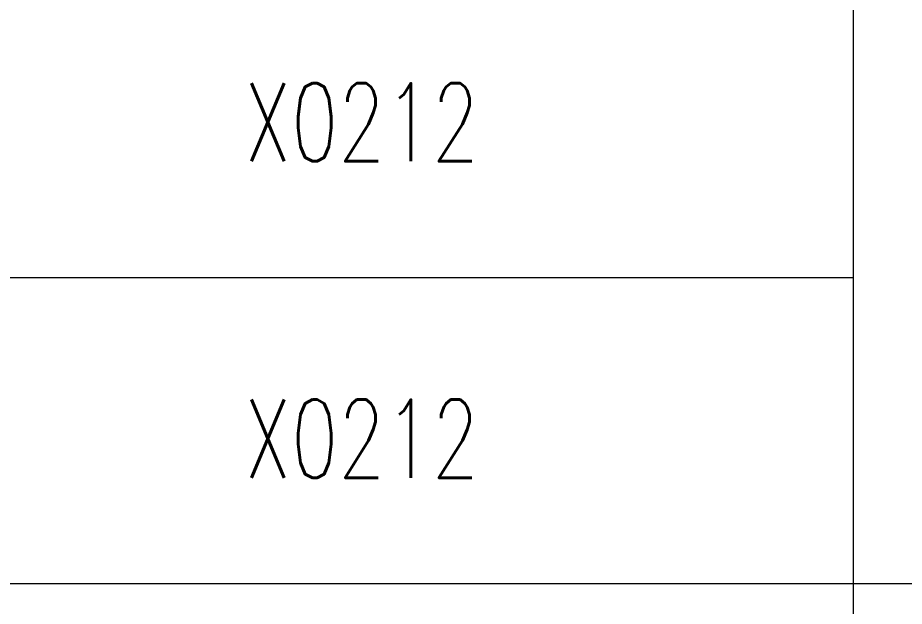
# Model space of a CAD drawing. Header units: millimetres. Extents: x 172649 to 472543, y 238332 to 449264.
# Drawn here: x 408511 to 410536, y 392188 to 393533 of the extents above; entities that cross this region are included whole.
import ezdxf

# ---------------------------------------------------------------- set-up
doc = ezdxf.new("R2010")
doc.units = ezdxf.units.MM
doc.header["$LTSCALE"] = 1000
doc.layers.add('PUB_TEXT', color=7, linetype='Continuous')
doc.layers.add('层 1', color=7, linetype='Continuous', lineweight=0)
doc.styles.add('HZ', font='geditxt.shx', dxfattribs={"width": 0.75, "bigfont": 'hzfs_1.shx'})

# ---------------------------------------------------------------- blocks, each defined once
blk = doc.blocks.new('A$C2473133A')
at = {"color": 2}
for p, q in [((9040, 0), (9040, 4000)), ((9040, 2100), (40, 2100)), ((18040, 1400), (1040, 1400))]:
    blk.add_line(p, q, dxfattribs=at)
at = {"layer": 'PUB_TEXT', "style": 'HZ', "width": 0.7}
for p in [(7648.5, 2366.3), (7648.5, 1642.8)]:
    blk.add_text('X0212', height=178.56, dxfattribs=at).set_placement(p)

msp = doc.modelspace()

# ---------------------------------------------------------------- block references
at = {"layer": '层 1'}
msp.add_blockref('A$C2473133A', (401379.8, 390838.8), dxfattribs=at)

doc.saveas('drawing.dxf')
